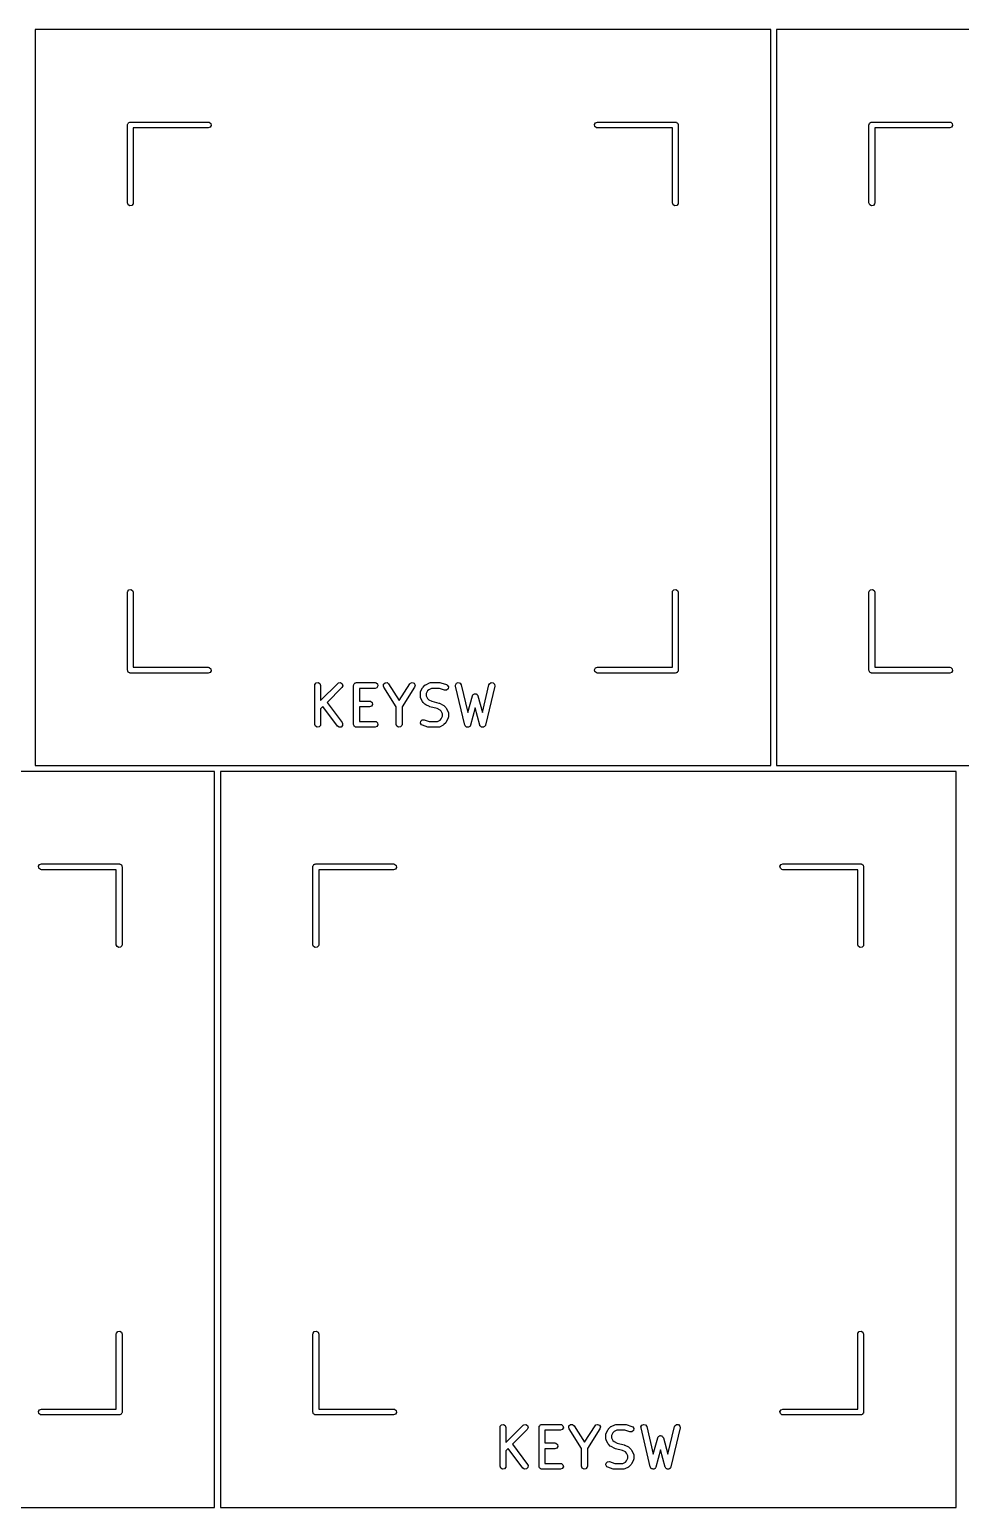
# Model space of a CAD drawing. Extents: x 382 to 810, y -162 to 0.
# Drawn here: x 605.56 to 629.48, y -121.3 to -83.35 of the extents above; entities that cross this region are included whole.
import ezdxf

# ---------------------------------------------------------------- set-up
doc = ezdxf.new("R2010")
doc.units = 0
doc.layers.add('BLACK', color=7, linetype='CONTINUOUS')

msp = doc.modelspace()

# ---------------------------------------------------------------- linework, layer by layer
at = {"layer": 'BLACK', "linetype": 'CONTINUOUS'}
for p, q in [((605.705, -83.3495), (605.705, -102.249)), ((615.155, -83.3495), (605.705, -83.3495)), ((624.605, -83.3495), (615.155, -83.3495)), ((624.605, -102.249), (624.605, -83.3495)), ((624.755, -83.3495), (624.755, -102.249)), ((634.205, -83.3495), (624.755, -83.3495)), ((608.085, -85.7738), (608.098, -85.7589)), ((608.098, -85.7589), (608.107, -85.742)), ((608.107, -85.742), (608.114, -85.7397)), ((608.114, -85.7397), (608.118, -85.7345)), ((608.118, -85.7345), (608.137, -85.7312)), ((608.137, -85.7312), (608.155, -85.7245)), ((608.155, -85.7245), (610.155, -85.7245)), ((610.155, -85.7245), (610.181, -85.729)), ((610.181, -85.729), (610.22, -85.762)), ((610.22, -85.762), (610.229, -85.8125)), ((620.082, -85.7865), (620.107, -85.742)), ((620.107, -85.742), (620.155, -85.7245)), ((620.155, -85.7245), (622.155, -85.7245)), ((622.155, -85.7245), (622.165, -85.7262)), ((622.165, -85.7262), (622.169, -85.7256)), ((622.169, -85.7256), (622.171, -85.7273)), ((622.171, -85.7273), (622.181, -85.729)), ((622.181, -85.729), (622.196, -85.7415)), ((622.196, -85.7415), (622.213, -85.7513)), ((622.213, -85.7513), (622.215, -85.7576)), ((622.215, -85.7576), (622.22, -85.762)), ((622.22, -85.762), (622.224, -85.7812)), ((627.135, -85.7738), (627.148, -85.7589)), ((627.148, -85.7589), (627.157, -85.742)), ((627.157, -85.742), (627.164, -85.7397)), ((627.164, -85.7397), (627.168, -85.7345)), ((627.168, -85.7345), (627.187, -85.7312)), ((627.187, -85.7312), (627.205, -85.7245)), ((627.205, -85.7245), (629.205, -85.7245)), ((629.205, -85.7245), (629.231, -85.729)), ((629.231, -85.729), (629.27, -85.762)), ((629.27, -85.762), (629.279, -85.8125)), ((608.08, -85.7995), (608.082, -85.7897)), ((608.08, -87.7995), (608.08, -85.7995)), ((608.082, -85.7865), (608.083, -85.7836)), ((608.082, -85.7897), (608.082, -85.7865)), ((608.083, -85.7836), (608.085, -85.7738)), ((610.155, -85.8745), (608.23, -85.8745)), ((608.23, -85.8745), (608.23, -87.7995)), ((610.204, -85.8569), (610.155, -85.8745)), ((610.229, -85.8125), (610.204, -85.8569)), ((620.091, -85.837), (620.082, -85.7865)), ((620.13, -85.87), (620.091, -85.837)), ((620.155, -85.8745), (620.13, -85.87)), ((622.08, -85.8745), (620.155, -85.8745)), ((622.08, -87.7995), (622.08, -85.8745)), ((622.224, -85.7812), (622.23, -85.7995)), ((622.23, -85.7995), (622.23, -87.7995)), ((627.13, -85.7995), (627.132, -85.7897)), ((627.13, -87.7995), (627.13, -85.7995)), ((627.132, -85.7865), (627.133, -85.7836)), ((627.132, -85.7897), (627.132, -85.7865)), ((627.133, -85.7836), (627.135, -85.7738)), ((629.205, -85.8745), (627.28, -85.8745)), ((627.28, -85.8745), (627.28, -87.7995)), ((629.254, -85.8569), (629.205, -85.8745)), ((629.279, -85.8125), (629.254, -85.8569)), ((608.098, -87.8477), (608.08, -87.7995)), ((608.142, -87.8734), (608.098, -87.8477)), ((608.193, -87.8644), (608.142, -87.8734)), ((608.226, -87.8251), (608.193, -87.8644)), ((608.23, -87.7995), (608.226, -87.8251)), ((622.098, -87.8477), (622.08, -87.7995)), ((622.142, -87.8734), (622.098, -87.8477)), ((622.193, -87.8644), (622.142, -87.8734)), ((622.226, -87.8251), (622.193, -87.8644)), ((622.23, -87.7995), (622.226, -87.8251)), ((627.148, -87.8477), (627.13, -87.7995)), ((627.192, -87.8734), (627.148, -87.8477)), ((627.243, -87.8644), (627.192, -87.8734)), ((627.276, -87.8251), (627.243, -87.8644)), ((627.28, -87.7995), (627.276, -87.8251)), ((608.08, -97.7995), (608.085, -97.7738)), ((608.08, -99.7995), (608.08, -97.7995)), ((608.085, -97.7738), (608.118, -97.7345)), ((608.118, -97.7345), (608.169, -97.7256)), ((608.169, -97.7256), (608.213, -97.7513)), ((608.213, -97.7513), (608.23, -97.7995)), ((608.23, -97.7995), (608.23, -99.7245)), ((622.08, -97.7995), (622.085, -97.7738)), ((622.08, -99.7245), (622.08, -97.7995)), ((622.085, -97.7738), (622.118, -97.7345)), ((622.118, -97.7345), (622.169, -97.7256)), ((622.169, -97.7256), (622.213, -97.7513)), ((622.213, -97.7513), (622.23, -97.7995)), ((622.23, -97.7995), (622.23, -99.7995)), ((627.13, -97.7995), (627.135, -97.7738)), ((627.13, -99.7995), (627.13, -97.7995)), ((627.135, -97.7738), (627.168, -97.7345)), ((627.168, -97.7345), (627.219, -97.7256)), ((627.219, -97.7256), (627.263, -97.7513)), ((627.263, -97.7513), (627.28, -97.7995)), ((627.28, -97.7995), (627.28, -99.7245)), ((608.087, -99.8178), (608.08, -99.7995)), ((608.23, -99.7245), (610.155, -99.7245)), ((610.155, -99.7245), (610.181, -99.729)), ((610.181, -99.729), (610.22, -99.762)), ((610.22, -99.762), (610.229, -99.8125)), ((620.082, -99.7865), (620.107, -99.742)), ((620.091, -99.837), (620.082, -99.7865)), ((620.107, -99.742), (620.155, -99.7245)), ((620.155, -99.7245), (622.08, -99.7245)), ((622.23, -99.7995), (622.229, -99.8092)), ((627.137, -99.8178), (627.13, -99.7995)), ((627.28, -99.7245), (629.205, -99.7245)), ((629.205, -99.7245), (629.231, -99.729)), ((629.231, -99.729), (629.27, -99.762)), ((629.27, -99.762), (629.279, -99.8125)), ((608.091, -99.837), (608.087, -99.8178)), ((608.096, -99.8413), (608.091, -99.837)), ((608.098, -99.8477), (608.096, -99.8413)), ((608.115, -99.8574), (608.098, -99.8477)), ((608.13, -99.87), (608.115, -99.8574)), ((608.14, -99.8717), (608.13, -99.87)), ((608.142, -99.8734), (608.14, -99.8717)), ((608.146, -99.8728), (608.142, -99.8734)), ((608.155, -99.8745), (608.146, -99.8728)), ((610.155, -99.8745), (608.155, -99.8745)), ((610.204, -99.8569), (610.155, -99.8745)), ((610.229, -99.8125), (610.204, -99.8569)), ((612.89, -100.192), (612.895, -100.166)), ((612.895, -100.166), (612.928, -100.127)), ((612.928, -100.127), (612.978, -100.118)), ((612.978, -100.118), (613.022, -100.144)), ((613.022, -100.144), (613.04, -100.192)), ((613.04, -100.582), (613.483, -100.139)), ((613.483, -100.139), (613.505, -100.124)), ((613.505, -100.124), (613.556, -100.119)), ((613.556, -100.119), (613.598, -100.149)), ((613.598, -100.149), (613.611, -100.198)), ((613.89, -100.192), (613.892, -100.182)), ((613.891, -100.179), (613.893, -100.176)), ((613.892, -100.182), (613.891, -100.179)), ((613.893, -100.176), (613.895, -100.166)), ((613.895, -100.166), (613.907, -100.151)), ((613.907, -100.151), (613.917, -100.134)), ((613.917, -100.134), (613.923, -100.132)), ((613.923, -100.132), (613.928, -100.127)), ((613.928, -100.127), (613.947, -100.123)), ((613.947, -100.123), (613.965, -100.117)), ((613.965, -100.117), (614.441, -100.117)), ((614.441, -100.117), (614.467, -100.121)), ((614.467, -100.121), (614.506, -100.154)), ((614.506, -100.154), (614.515, -100.205)), ((614.654, -100.208), (614.66, -100.157)), ((614.66, -100.157), (614.698, -100.123)), ((614.698, -100.123), (614.75, -100.12)), ((614.75, -100.12), (614.79, -100.152)), ((614.79, -100.152), (615.06, -100.576)), ((615.06, -100.576), (615.33, -100.152)), ((615.33, -100.152), (615.348, -100.132)), ((615.348, -100.132), (615.397, -100.117)), ((615.397, -100.117), (615.444, -100.136)), ((615.444, -100.136), (615.468, -100.182)), ((615.468, -100.182), (615.457, -100.232)), ((615.674, -100.234), (615.722, -100.186)), ((615.722, -100.186), (615.74, -100.174)), ((615.74, -100.174), (615.741, -100.172)), ((615.741, -100.172), (615.836, -100.125)), ((615.836, -100.125), (615.861, -100.117)), ((615.861, -100.117), (615.866, -100.118)), ((615.866, -100.118), (615.87, -100.117)), ((615.87, -100.117), (616.108, -100.117)), ((616.108, -100.117), (616.13, -100.121)), ((616.13, -100.121), (616.132, -100.121)), ((616.132, -100.121), (616.274, -100.168)), ((616.274, -100.168), (616.297, -100.181)), ((616.297, -100.181), (616.324, -100.224)), ((616.51, -100.183), (616.533, -100.137)), ((616.511, -100.209), (616.51, -100.183)), ((616.533, -100.137), (616.58, -100.117)), ((616.58, -100.117), (616.629, -100.132)), ((616.629, -100.132), (616.657, -100.174)), ((616.657, -100.174), (616.826, -100.885)), ((617.199, -100.885), (617.368, -100.174)), ((617.368, -100.174), (617.379, -100.151)), ((617.379, -100.151), (617.42, -100.12)), ((617.42, -100.12), (617.471, -100.123)), ((617.471, -100.123), (617.508, -100.158)), ((617.508, -100.158), (617.514, -100.209)), ((620.13, -99.87), (620.091, -99.837)), ((620.155, -99.8745), (620.13, -99.87)), ((622.155, -99.8745), (620.155, -99.8745)), ((622.174, -99.8678), (622.155, -99.8745)), ((622.193, -99.8644), (622.174, -99.8678)), ((622.197, -99.8593), (622.193, -99.8644)), ((622.204, -99.8569), (622.197, -99.8593)), ((622.213, -99.8401), (622.204, -99.8569)), ((622.226, -99.8251), (622.213, -99.8401)), ((622.228, -99.8154), (622.226, -99.8251)), ((622.229, -99.8125), (622.228, -99.8154)), ((622.229, -99.8092), (622.229, -99.8125)), ((627.141, -99.837), (627.137, -99.8178)), ((627.146, -99.8413), (627.141, -99.837)), ((627.148, -99.8477), (627.146, -99.8413)), ((627.165, -99.8574), (627.148, -99.8477)), ((627.18, -99.87), (627.165, -99.8574)), ((627.19, -99.8717), (627.18, -99.87)), ((627.192, -99.8734), (627.19, -99.8717)), ((627.196, -99.8728), (627.192, -99.8734)), ((627.205, -99.8745), (627.196, -99.8728)), ((629.205, -99.8745), (627.205, -99.8745)), ((629.254, -99.8569), (629.205, -99.8745)), ((629.279, -99.8125), (629.254, -99.8569)), ((612.89, -101.192), (612.89, -100.192)), ((613.04, -100.192), (613.04, -100.582)), ((613.589, -100.245), (613.207, -100.627)), ((613.611, -100.198), (613.589, -100.245)), ((613.89, -101.192), (613.89, -100.192)), ((614.441, -100.267), (614.04, -100.267)), ((614.04, -100.267), (614.04, -100.593)), ((614.489, -100.249), (614.441, -100.267)), ((614.515, -100.205), (614.489, -100.249)), ((614.664, -100.232), (614.654, -100.208)), ((614.985, -100.737), (614.664, -100.232)), ((615.457, -100.232), (615.135, -100.737)), ((615.604, -100.382), (615.609, -100.357)), ((615.604, -100.478), (615.604, -100.382)), ((615.606, -100.482), (615.604, -100.478)), ((615.605, -100.486), (615.606, -100.482)), ((615.612, -100.511), (615.605, -100.486)), ((615.609, -100.357), (615.612, -100.353)), ((615.612, -100.349), (615.66, -100.254)), ((615.612, -100.353), (615.612, -100.349)), ((615.66, -100.606), (615.612, -100.511)), ((615.66, -100.254), (615.673, -100.235)), ((615.673, -100.235), (615.674, -100.234)), ((615.789, -100.331), (615.754, -100.4)), ((615.754, -100.4), (615.754, -100.46)), ((615.754, -100.46), (615.789, -100.528)), ((615.819, -100.301), (615.789, -100.331)), ((615.789, -100.528), (615.819, -100.559)), ((615.887, -100.267), (615.819, -100.301)), ((615.819, -100.559), (615.896, -100.597)), ((616.096, -100.267), (615.887, -100.267)), ((616.227, -100.311), (616.096, -100.267)), ((616.278, -100.309), (616.227, -100.311)), ((616.317, -100.275), (616.278, -100.309)), ((616.324, -100.224), (616.317, -100.275)), ((616.749, -101.209), (616.511, -100.209)), ((616.826, -100.885), (616.94, -100.458)), ((616.94, -100.458), (616.951, -100.435)), ((616.951, -100.435), (616.957, -100.431)), ((616.957, -100.431), (616.96, -100.424)), ((616.96, -100.424), (616.977, -100.416)), ((616.977, -100.416), (616.993, -100.405)), ((616.993, -100.405), (617, -100.406)), ((617, -100.406), (617.006, -100.403)), ((617.006, -100.403), (617.025, -100.408)), ((617.025, -100.408), (617.044, -100.41)), ((617.044, -100.41), (617.049, -100.414)), ((617.049, -100.414), (617.056, -100.416)), ((617.056, -100.416), (617.067, -100.432)), ((617.067, -100.432), (617.081, -100.446)), ((617.081, -100.446), (617.081, -100.453)), ((617.081, -100.453), (617.085, -100.458)), ((617.085, -100.458), (617.199, -100.885)), ((617.514, -100.209), (617.276, -101.209)), ((613.1, -100.735), (613.04, -100.794)), ((613.04, -100.794), (613.04, -101.192)), ((613.476, -101.237), (613.1, -100.735)), ((613.207, -100.627), (613.596, -101.147)), ((614.04, -100.593), (614.298, -100.593)), ((614.298, -100.743), (614.04, -100.743)), ((614.04, -100.743), (614.04, -101.117)), ((614.298, -100.593), (614.324, -100.598)), ((614.347, -100.725), (614.298, -100.743)), ((614.324, -100.598), (614.363, -100.63)), ((614.372, -100.681), (614.347, -100.725)), ((614.363, -100.63), (614.372, -100.681)), ((614.985, -101.192), (614.985, -100.737)), ((615.135, -100.737), (615.135, -101.192)), ((615.661, -100.607), (615.66, -100.606)), ((615.674, -100.626), (615.661, -100.607)), ((615.722, -100.673), (615.674, -100.626)), ((615.723, -100.674), (615.722, -100.673)), ((615.741, -100.687), (615.723, -100.674)), ((615.836, -100.735), (615.741, -100.687)), ((615.84, -100.735), (615.836, -100.735)), ((615.852, -100.741), (615.84, -100.735)), ((616.034, -100.786), (615.852, -100.741)), ((615.896, -100.597), (616.078, -100.643)), ((616.111, -100.825), (616.034, -100.786)), ((616.078, -100.643), (616.09, -100.648)), ((616.09, -100.648), (616.094, -100.649)), ((616.094, -100.649), (616.189, -100.696)), ((616.141, -100.855), (616.111, -100.825)), ((616.176, -100.924), (616.141, -100.855)), ((616.176, -100.984), (616.176, -100.924)), ((616.189, -100.696), (616.207, -100.71)), ((616.207, -100.71), (616.209, -100.71)), ((616.209, -100.71), (616.256, -100.758)), ((616.256, -100.758), (616.269, -100.776)), ((616.269, -100.776), (616.27, -100.777)), ((616.27, -100.777), (616.318, -100.873)), ((616.318, -100.873), (616.325, -100.898)), ((616.325, -100.898), (616.324, -100.902)), ((616.324, -100.902), (616.326, -100.906)), ((616.326, -100.906), (616.326, -101.001)), ((617.013, -100.769), (616.895, -101.211)), ((617.131, -101.211), (617.013, -100.769)), ((612.908, -101.24), (612.89, -101.192)), ((612.952, -101.266), (612.908, -101.24)), ((613.003, -101.257), (612.952, -101.266)), ((613.035, -101.217), (613.003, -101.257)), ((613.04, -101.192), (613.035, -101.217)), ((613.519, -101.265), (613.476, -101.237)), ((613.57, -101.259), (613.519, -101.265)), ((613.605, -101.221), (613.57, -101.259)), ((613.596, -101.147), (613.608, -101.17)), ((613.608, -101.17), (613.605, -101.221)), ((613.897, -101.21), (613.89, -101.192)), ((613.9, -101.229), (613.897, -101.21)), ((613.905, -101.234), (613.9, -101.229)), ((613.908, -101.24), (613.905, -101.234)), ((613.924, -101.25), (613.908, -101.24)), ((613.939, -101.262), (613.924, -101.25)), ((613.949, -101.264), (613.939, -101.262)), ((613.952, -101.266), (613.949, -101.264)), ((613.955, -101.265), (613.952, -101.266)), ((613.965, -101.267), (613.955, -101.265)), ((614.441, -101.267), (613.965, -101.267)), ((614.04, -101.117), (614.441, -101.117)), ((614.441, -101.117), (614.467, -101.121)), ((614.489, -101.249), (614.441, -101.267)), ((614.467, -101.121), (614.506, -101.154)), ((614.515, -101.205), (614.489, -101.249)), ((614.506, -101.154), (614.515, -101.205)), ((615.003, -101.24), (614.985, -101.192)), ((615.047, -101.266), (615.003, -101.24)), ((615.098, -101.257), (615.047, -101.266)), ((615.131, -101.217), (615.098, -101.257)), ((615.135, -101.192), (615.131, -101.217)), ((615.606, -101.159), (615.613, -101.108)), ((615.633, -101.203), (615.606, -101.159)), ((615.613, -101.108), (615.652, -101.074)), ((615.656, -101.215), (615.633, -101.203)), ((615.652, -101.074), (615.703, -101.073)), ((615.798, -101.263), (615.656, -101.215)), ((615.703, -101.073), (615.834, -101.117)), ((615.8, -101.263), (615.798, -101.263)), ((615.822, -101.267), (615.8, -101.263)), ((616.06, -101.267), (615.822, -101.267)), ((615.834, -101.117), (616.043, -101.117)), ((616.043, -101.117), (616.111, -101.083)), ((616.064, -101.265), (616.06, -101.267)), ((616.069, -101.266), (616.064, -101.265)), ((616.094, -101.259), (616.069, -101.266)), ((616.189, -101.211), (616.094, -101.259)), ((616.111, -101.083), (616.141, -101.052)), ((616.141, -101.052), (616.176, -100.984)), ((616.19, -101.21), (616.189, -101.211)), ((616.209, -101.197), (616.19, -101.21)), ((616.256, -101.15), (616.209, -101.197)), ((616.257, -101.148), (616.256, -101.15)), ((616.27, -101.13), (616.257, -101.148)), ((616.318, -101.035), (616.27, -101.13)), ((616.321, -101.027), (616.318, -101.03)), ((616.318, -101.03), (616.318, -101.035)), ((616.326, -101.001), (616.321, -101.027)), ((616.754, -101.216), (616.749, -101.209)), ((616.754, -101.224), (616.754, -101.216)), ((616.767, -101.237), (616.754, -101.224)), ((616.777, -101.252), (616.767, -101.237)), ((616.785, -101.254), (616.777, -101.252)), ((616.791, -101.26), (616.785, -101.254)), ((616.809, -101.261), (616.791, -101.26)), ((616.827, -101.267), (616.809, -101.261)), ((616.834, -101.264), (616.827, -101.267)), ((616.842, -101.264), (616.834, -101.264)), ((616.857, -101.254), (616.842, -101.264)), ((616.874, -101.246), (616.857, -101.254)), ((616.877, -101.239), (616.874, -101.246)), ((616.884, -101.235), (616.877, -101.239)), ((616.895, -101.211), (616.884, -101.235)), ((617.135, -101.218), (617.131, -101.211)), ((617.136, -101.225), (617.135, -101.218)), ((617.149, -101.238), (617.136, -101.225)), ((617.16, -101.253), (617.149, -101.238)), ((617.168, -101.255), (617.16, -101.253)), ((617.173, -101.261), (617.168, -101.255)), ((617.192, -101.262), (617.173, -101.261)), ((617.21, -101.267), (617.192, -101.262)), ((617.217, -101.263), (617.21, -101.267)), ((617.225, -101.264), (617.217, -101.263)), ((617.239, -101.253), (617.225, -101.264)), ((617.256, -101.245), (617.239, -101.253)), ((617.259, -101.238), (617.256, -101.245)), ((617.266, -101.233), (617.259, -101.238)), ((617.276, -101.209), (617.266, -101.233)), ((605.63, -102.399), (591.418, -102.399)), ((610.318, -102.399), (605.63, -102.399)), ((605.705, -102.249), (610.393, -102.249)), ((610.318, -121.299), (610.318, -102.399)), ((610.393, -102.249), (624.605, -102.249)), ((610.468, -102.399), (610.468, -121.299)), ((624.68, -102.399), (610.468, -102.399)), ((629.368, -102.399), (624.68, -102.399)), ((624.755, -102.249), (629.443, -102.249)), ((629.368, -121.299), (629.368, -102.399)), ((629.443, -102.249), (643.655, -102.249)), ((605.794, -104.836), (605.82, -104.792)), ((605.803, -104.887), (605.794, -104.836)), ((605.842, -104.92), (605.803, -104.887)), ((605.82, -104.792), (605.868, -104.774)), ((605.868, -104.924), (605.842, -104.92)), ((605.868, -104.774), (607.868, -104.774)), ((607.793, -104.924), (605.868, -104.924)), ((607.793, -106.849), (607.793, -104.924)), ((607.868, -104.774), (607.878, -104.776)), ((607.878, -104.776), (607.881, -104.776)), ((607.881, -104.776), (607.884, -104.777)), ((607.884, -104.777), (607.894, -104.779)), ((607.894, -104.779), (607.909, -104.792)), ((607.909, -104.792), (607.925, -104.801)), ((607.925, -104.801), (607.928, -104.808)), ((607.928, -104.808), (607.933, -104.812)), ((607.933, -104.812), (607.936, -104.831)), ((607.936, -104.831), (607.943, -104.849)), ((607.943, -104.849), (607.943, -106.849)), ((612.843, -104.849), (612.845, -104.84)), ((612.843, -106.849), (612.843, -104.849)), ((612.844, -104.836), (612.846, -104.834)), ((612.845, -104.84), (612.844, -104.836)), ((612.846, -104.834), (612.848, -104.824)), ((612.848, -104.824), (612.86, -104.809)), ((612.86, -104.809), (612.87, -104.792)), ((612.87, -104.792), (612.876, -104.79)), ((612.876, -104.79), (612.88, -104.785)), ((612.88, -104.785), (612.9, -104.781)), ((612.9, -104.781), (612.918, -104.774)), ((612.918, -104.774), (614.918, -104.774)), ((614.918, -104.924), (612.993, -104.924)), ((612.993, -104.924), (612.993, -106.849)), ((614.918, -104.774), (614.944, -104.779)), ((614.966, -104.907), (614.918, -104.924)), ((614.944, -104.779), (614.983, -104.812)), ((614.992, -104.863), (614.966, -104.907)), ((614.983, -104.812), (614.992, -104.863)), ((624.844, -104.836), (624.87, -104.792)), ((624.853, -104.887), (624.844, -104.836)), ((624.892, -104.92), (624.853, -104.887)), ((624.87, -104.792), (624.918, -104.774)), ((624.918, -104.924), (624.892, -104.92)), ((624.918, -104.774), (626.918, -104.774)), ((626.843, -104.924), (624.918, -104.924)), ((626.843, -106.849), (626.843, -104.924)), ((626.918, -104.774), (626.928, -104.776)), ((626.928, -104.776), (626.931, -104.776)), ((626.931, -104.776), (626.934, -104.777)), ((626.934, -104.777), (626.944, -104.779)), ((626.944, -104.779), (626.959, -104.792)), ((626.959, -104.792), (626.975, -104.801)), ((626.975, -104.801), (626.978, -104.808)), ((626.978, -104.808), (626.983, -104.812)), ((626.983, -104.812), (626.986, -104.831)), ((626.986, -104.831), (626.993, -104.849)), ((626.993, -104.849), (626.993, -106.849)), ((607.811, -106.898), (607.793, -106.849)), ((607.855, -106.923), (607.811, -106.898)), ((607.905, -106.914), (607.855, -106.923)), ((607.938, -106.875), (607.905, -106.914)), ((607.943, -106.849), (607.938, -106.875)), ((612.861, -106.898), (612.843, -106.849)), ((612.905, -106.923), (612.861, -106.898)), ((612.955, -106.914), (612.905, -106.923)), ((612.988, -106.875), (612.955, -106.914)), ((612.993, -106.849), (612.988, -106.875)), ((626.861, -106.898), (626.843, -106.849)), ((626.905, -106.923), (626.861, -106.898)), ((626.955, -106.914), (626.905, -106.923)), ((626.988, -106.875), (626.955, -106.914)), ((626.993, -106.849), (626.988, -106.875)), ((607.793, -116.849), (607.798, -116.824)), ((607.793, -118.774), (607.793, -116.849)), ((607.798, -116.824), (607.83, -116.785)), ((607.83, -116.785), (607.881, -116.776)), ((607.881, -116.776), (607.925, -116.801)), ((607.925, -116.801), (607.943, -116.849)), ((607.943, -116.849), (607.943, -118.849)), ((612.843, -116.849), (612.848, -116.824)), ((612.843, -118.849), (612.843, -116.849)), ((612.848, -116.824), (612.88, -116.785)), ((612.88, -116.785), (612.931, -116.776)), ((612.931, -116.776), (612.975, -116.801)), ((612.975, -116.801), (612.993, -116.849)), ((612.993, -116.849), (612.993, -118.774)), ((626.843, -116.849), (626.848, -116.824)), ((626.843, -118.774), (626.843, -116.849)), ((626.848, -116.824), (626.88, -116.785)), ((626.88, -116.785), (626.931, -116.776)), ((626.931, -116.776), (626.975, -116.801)), ((626.975, -116.801), (626.993, -116.849)), ((626.993, -116.849), (626.993, -118.849)), ((605.82, -118.792), (605.868, -118.774)), ((605.868, -118.774), (607.793, -118.774)), ((612.993, -118.774), (614.918, -118.774)), ((614.918, -118.774), (614.944, -118.779)), ((614.944, -118.779), (614.983, -118.812)), ((624.87, -118.792), (624.918, -118.774)), ((624.918, -118.774), (626.843, -118.774)), ((605.794, -118.836), (605.82, -118.792)), ((605.803, -118.887), (605.794, -118.836)), ((605.842, -118.92), (605.803, -118.887)), ((605.868, -118.924), (605.842, -118.92)), ((607.868, -118.924), (605.868, -118.924)), ((607.886, -118.918), (607.868, -118.924)), ((607.905, -118.914), (607.886, -118.918)), ((607.91, -118.909), (607.905, -118.914)), ((607.916, -118.907), (607.91, -118.909)), ((607.926, -118.89), (607.916, -118.907)), ((607.938, -118.875), (607.926, -118.89)), ((607.94, -118.865), (607.938, -118.875)), ((607.942, -118.863), (607.94, -118.865)), ((607.943, -118.849), (607.941, -118.859)), ((607.941, -118.859), (607.942, -118.863)), ((612.85, -118.868), (612.843, -118.849)), ((612.853, -118.887), (612.85, -118.868)), ((612.858, -118.891), (612.853, -118.887)), ((612.861, -118.898), (612.858, -118.891)), ((612.877, -118.907), (612.861, -118.898)), ((612.892, -118.92), (612.877, -118.907)), ((612.902, -118.922), (612.892, -118.92)), ((612.905, -118.923), (612.902, -118.922)), ((612.908, -118.923), (612.905, -118.923)), ((612.918, -118.924), (612.908, -118.923)), ((614.918, -118.924), (612.918, -118.924)), ((614.966, -118.907), (614.918, -118.924)), ((614.992, -118.863), (614.966, -118.907)), ((614.983, -118.812), (614.992, -118.863)), ((624.844, -118.836), (624.87, -118.792)), ((624.853, -118.887), (624.844, -118.836)), ((624.892, -118.92), (624.853, -118.887)), ((624.918, -118.924), (624.892, -118.92)), ((626.918, -118.924), (624.918, -118.924)), ((626.936, -118.918), (626.918, -118.924)), ((626.955, -118.914), (626.936, -118.918)), ((626.96, -118.909), (626.955, -118.914)), ((626.966, -118.907), (626.96, -118.909)), ((626.976, -118.89), (626.966, -118.907)), ((626.988, -118.875), (626.976, -118.89)), ((626.99, -118.865), (626.988, -118.875)), ((626.992, -118.863), (626.99, -118.865)), ((626.993, -118.849), (626.991, -118.859)), ((626.991, -118.859), (626.992, -118.863)), ((617.653, -119.242), (617.657, -119.216)), ((617.653, -120.242), (617.653, -119.242)), ((617.657, -119.216), (617.69, -119.177)), ((617.69, -119.177), (617.741, -119.168)), ((617.741, -119.168), (617.785, -119.194)), ((617.785, -119.194), (617.803, -119.242)), ((617.803, -119.632), (618.246, -119.189)), ((617.803, -119.242), (617.803, -119.632)), ((618.352, -119.295), (617.969, -119.677)), ((618.246, -119.189), (618.267, -119.174)), ((618.267, -119.174), (618.318, -119.169)), ((618.318, -119.169), (618.36, -119.199)), ((618.374, -119.248), (618.352, -119.295)), ((618.36, -119.199), (618.374, -119.248)), ((618.653, -119.242), (618.654, -119.232)), ((618.653, -120.242), (618.653, -119.242)), ((618.654, -119.229), (618.655, -119.226)), ((618.654, -119.232), (618.654, -119.229)), ((618.655, -119.226), (618.657, -119.216)), ((618.657, -119.216), (618.67, -119.201)), ((618.67, -119.201), (618.679, -119.184)), ((618.679, -119.184), (618.686, -119.182)), ((618.686, -119.182), (618.69, -119.177)), ((618.69, -119.177), (618.709, -119.173)), ((618.709, -119.173), (618.728, -119.167)), ((618.728, -119.167), (619.204, -119.167)), ((619.204, -119.317), (618.803, -119.317)), ((618.803, -119.317), (618.803, -119.643)), ((619.204, -119.167), (619.229, -119.171)), ((619.252, -119.299), (619.204, -119.317)), ((619.229, -119.171), (619.269, -119.204)), ((619.278, -119.255), (619.252, -119.299)), ((619.269, -119.204), (619.278, -119.255)), ((619.416, -119.258), (619.423, -119.207)), ((619.426, -119.282), (619.416, -119.258)), ((619.423, -119.207), (619.461, -119.173)), ((619.748, -119.787), (619.426, -119.282)), ((619.461, -119.173), (619.512, -119.17)), ((619.512, -119.17), (619.553, -119.202)), ((619.553, -119.202), (619.823, -119.626)), ((619.823, -119.626), (620.093, -119.202)), ((620.219, -119.282), (619.898, -119.787)), ((620.093, -119.202), (620.11, -119.182)), ((620.11, -119.182), (620.159, -119.167)), ((620.159, -119.167), (620.207, -119.186)), ((620.207, -119.186), (620.23, -119.232)), ((620.23, -119.232), (620.219, -119.282)), ((620.367, -119.432), (620.371, -119.407)), ((620.367, -119.528), (620.367, -119.432)), ((620.368, -119.532), (620.367, -119.528)), ((620.367, -119.536), (620.368, -119.532)), ((620.375, -119.561), (620.367, -119.536)), ((620.371, -119.407), (620.374, -119.403)), ((620.374, -119.403), (620.375, -119.399)), ((620.375, -119.399), (620.422, -119.304)), ((620.422, -119.304), (620.436, -119.285)), ((620.436, -119.284), (620.484, -119.236)), ((620.436, -119.285), (620.436, -119.284)), ((620.484, -119.236), (620.502, -119.224)), ((620.502, -119.224), (620.503, -119.222)), ((620.503, -119.222), (620.599, -119.175)), ((620.551, -119.381), (620.517, -119.45)), ((620.517, -119.45), (620.517, -119.51)), ((620.517, -119.51), (620.551, -119.578)), ((620.581, -119.351), (620.551, -119.381)), ((620.65, -119.317), (620.581, -119.351)), ((620.599, -119.175), (620.624, -119.167)), ((620.624, -119.167), (620.628, -119.168)), ((620.628, -119.168), (620.632, -119.167)), ((620.632, -119.167), (620.87, -119.167)), ((620.858, -119.317), (620.65, -119.317)), ((620.99, -119.361), (620.858, -119.317)), ((620.87, -119.167), (620.892, -119.171)), ((620.892, -119.171), (620.894, -119.171)), ((620.894, -119.171), (621.037, -119.218)), ((621.041, -119.359), (620.99, -119.361)), ((621.037, -119.218), (621.06, -119.231)), ((621.079, -119.325), (621.041, -119.359)), ((621.06, -119.231), (621.087, -119.274)), ((621.087, -119.274), (621.079, -119.325)), ((621.272, -119.233), (621.295, -119.187)), ((621.274, -119.259), (621.272, -119.233)), ((621.512, -120.259), (621.274, -119.259)), ((621.295, -119.187), (621.342, -119.167)), ((621.342, -119.167), (621.391, -119.182)), ((621.391, -119.182), (621.42, -119.224)), ((621.42, -119.224), (621.589, -119.935)), ((621.589, -119.935), (621.703, -119.508)), ((621.703, -119.508), (621.714, -119.485)), ((621.714, -119.485), (621.719, -119.481)), ((621.719, -119.481), (621.722, -119.474)), ((621.722, -119.474), (621.74, -119.466)), ((621.74, -119.466), (621.756, -119.455)), ((621.756, -119.455), (621.762, -119.456)), ((621.762, -119.456), (621.769, -119.453)), ((621.769, -119.453), (621.787, -119.458)), ((621.787, -119.458), (621.807, -119.46)), ((621.807, -119.46), (621.812, -119.464)), ((621.812, -119.464), (621.818, -119.466)), ((621.818, -119.466), (621.829, -119.482)), ((621.829, -119.482), (621.843, -119.496)), ((621.843, -119.496), (621.844, -119.503)), ((621.844, -119.503), (621.848, -119.508)), ((621.848, -119.508), (621.961, -119.935)), ((621.961, -119.935), (622.131, -119.224)), ((622.277, -119.259), (622.039, -120.259)), ((622.131, -119.224), (622.141, -119.201)), ((622.141, -119.201), (622.182, -119.17)), ((622.182, -119.17), (622.233, -119.173)), ((622.233, -119.173), (622.271, -119.208)), ((622.271, -119.208), (622.277, -119.259)), ((617.862, -119.785), (617.803, -119.844)), ((617.803, -119.844), (617.803, -120.242)), ((618.239, -120.287), (617.862, -119.785)), ((617.969, -119.677), (618.359, -120.197)), ((618.803, -119.643), (619.061, -119.643)), ((619.061, -119.793), (618.803, -119.793)), ((618.803, -119.793), (618.803, -120.167)), ((619.061, -119.643), (619.087, -119.648)), ((619.109, -119.775), (619.061, -119.793)), ((619.087, -119.648), (619.126, -119.68)), ((619.135, -119.731), (619.109, -119.775)), ((619.126, -119.68), (619.135, -119.731)), ((619.748, -120.242), (619.748, -119.787)), ((619.898, -119.787), (619.898, -120.242)), ((620.422, -119.656), (620.375, -119.561)), ((620.424, -119.657), (620.422, -119.656)), ((620.436, -119.676), (620.424, -119.657)), ((620.484, -119.723), (620.436, -119.676)), ((620.485, -119.724), (620.484, -119.723)), ((620.503, -119.737), (620.485, -119.724)), ((620.599, -119.785), (620.503, -119.737)), ((620.551, -119.578), (620.581, -119.609)), ((620.581, -119.609), (620.658, -119.647)), ((620.602, -119.785), (620.599, -119.785)), ((620.614, -119.791), (620.602, -119.785)), ((620.797, -119.836), (620.614, -119.791)), ((620.658, -119.647), (620.841, -119.693)), ((620.874, -119.875), (620.797, -119.836)), ((620.841, -119.693), (620.853, -119.698)), ((620.853, -119.698), (620.856, -119.699)), ((620.856, -119.699), (620.952, -119.746)), ((620.904, -119.905), (620.874, -119.875)), ((620.938, -119.974), (620.904, -119.905)), ((620.952, -119.746), (620.97, -119.76)), ((620.97, -119.76), (620.971, -119.76)), ((620.971, -119.76), (621.019, -119.808)), ((621.019, -119.808), (621.032, -119.826)), ((621.032, -119.826), (621.033, -119.827)), ((621.033, -119.827), (621.08, -119.923)), ((621.775, -119.819), (621.657, -120.261)), ((621.893, -120.261), (621.775, -119.819)), ((617.67, -120.29), (617.653, -120.242)), ((617.714, -120.316), (617.67, -120.29)), ((617.798, -120.267), (617.765, -120.307)), ((617.803, -120.242), (617.798, -120.267)), ((618.282, -120.315), (618.239, -120.287)), ((618.368, -120.271), (618.333, -120.309)), ((618.359, -120.197), (618.371, -120.22)), ((618.371, -120.22), (618.368, -120.271)), ((618.659, -120.26), (618.653, -120.242)), ((618.663, -120.279), (618.659, -120.26)), ((618.668, -120.284), (618.663, -120.279)), ((618.67, -120.29), (618.668, -120.284)), ((618.687, -120.3), (618.67, -120.29)), ((618.803, -120.167), (619.204, -120.167)), ((619.204, -120.167), (619.229, -120.171)), ((619.252, -120.299), (619.204, -120.317)), ((619.229, -120.171), (619.269, -120.204)), ((619.278, -120.255), (619.252, -120.299)), ((619.269, -120.204), (619.278, -120.255)), ((619.765, -120.29), (619.748, -120.242)), ((619.81, -120.316), (619.765, -120.29)), ((619.893, -120.267), (619.86, -120.307)), ((619.898, -120.242), (619.893, -120.267)), ((620.368, -120.209), (620.376, -120.158)), ((620.395, -120.253), (620.368, -120.209)), ((620.376, -120.158), (620.414, -120.124)), ((620.418, -120.265), (620.395, -120.253)), ((620.414, -120.124), (620.466, -120.123)), ((620.561, -120.313), (620.418, -120.265)), ((620.466, -120.123), (620.597, -120.167)), ((620.597, -120.167), (620.805, -120.167)), ((620.805, -120.167), (620.874, -120.133)), ((620.952, -120.261), (620.856, -120.309)), ((620.874, -120.133), (620.904, -120.102)), ((620.904, -120.102), (620.938, -120.034)), ((620.938, -120.034), (620.938, -119.974)), ((620.953, -120.26), (620.952, -120.261)), ((620.971, -120.247), (620.953, -120.26)), ((621.019, -120.2), (620.971, -120.247)), ((621.033, -120.18), (621.019, -120.198)), ((621.019, -120.198), (621.019, -120.2)), ((621.08, -120.085), (621.033, -120.18)), ((621.08, -119.923), (621.088, -119.948)), ((621.081, -120.08), (621.08, -120.085)), ((621.084, -120.077), (621.081, -120.08)), ((621.088, -120.051), (621.084, -120.077)), ((621.088, -119.948), (621.087, -119.952)), ((621.087, -119.952), (621.088, -119.956)), ((621.088, -119.956), (621.088, -120.051)), ((621.516, -120.266), (621.512, -120.259)), ((621.517, -120.274), (621.516, -120.266)), ((621.53, -120.287), (621.517, -120.274)), ((621.54, -120.302), (621.53, -120.287)), ((621.636, -120.296), (621.619, -120.304)), ((621.64, -120.289), (621.636, -120.296)), ((621.646, -120.285), (621.64, -120.289)), ((621.657, -120.261), (621.646, -120.285)), ((621.898, -120.268), (621.893, -120.261)), ((621.899, -120.275), (621.898, -120.268)), ((621.912, -120.288), (621.899, -120.275)), ((621.923, -120.303), (621.912, -120.288)), ((622.019, -120.295), (622.002, -120.303)), ((622.022, -120.288), (622.019, -120.295)), ((622.028, -120.283), (622.022, -120.288)), ((622.039, -120.259), (622.028, -120.283)), ((617.765, -120.307), (617.714, -120.316)), ((618.333, -120.309), (618.282, -120.315)), ((618.702, -120.312), (618.687, -120.3)), ((618.712, -120.314), (618.702, -120.312)), ((618.714, -120.316), (618.712, -120.314)), ((618.718, -120.315), (618.714, -120.316)), ((618.728, -120.317), (618.718, -120.315)), ((619.204, -120.317), (618.728, -120.317)), ((619.86, -120.307), (619.81, -120.316)), ((620.563, -120.313), (620.561, -120.313)), ((620.585, -120.317), (620.563, -120.313)), ((620.823, -120.317), (620.585, -120.317)), ((620.827, -120.315), (620.823, -120.317)), ((620.831, -120.316), (620.827, -120.315)), ((620.856, -120.309), (620.831, -120.316)), ((621.547, -120.304), (621.54, -120.302)), ((621.553, -120.31), (621.547, -120.304)), ((621.571, -120.311), (621.553, -120.31)), ((621.589, -120.317), (621.571, -120.311)), ((621.596, -120.314), (621.589, -120.317)), ((621.604, -120.314), (621.596, -120.314)), ((621.619, -120.304), (621.604, -120.314)), ((621.93, -120.305), (621.923, -120.303)), ((621.936, -120.311), (621.93, -120.305)), ((621.954, -120.312), (621.936, -120.311)), ((621.972, -120.317), (621.954, -120.312)), ((621.979, -120.313), (621.972, -120.317)), ((621.987, -120.314), (621.979, -120.313)), ((622.002, -120.303), (621.987, -120.314)), ((600.868, -121.299), (610.318, -121.299)), ((610.468, -121.299), (619.918, -121.299)), ((619.918, -121.299), (629.368, -121.299))]:
    msp.add_line(p, q, dxfattribs=at)

doc.saveas('drawing.dxf')
